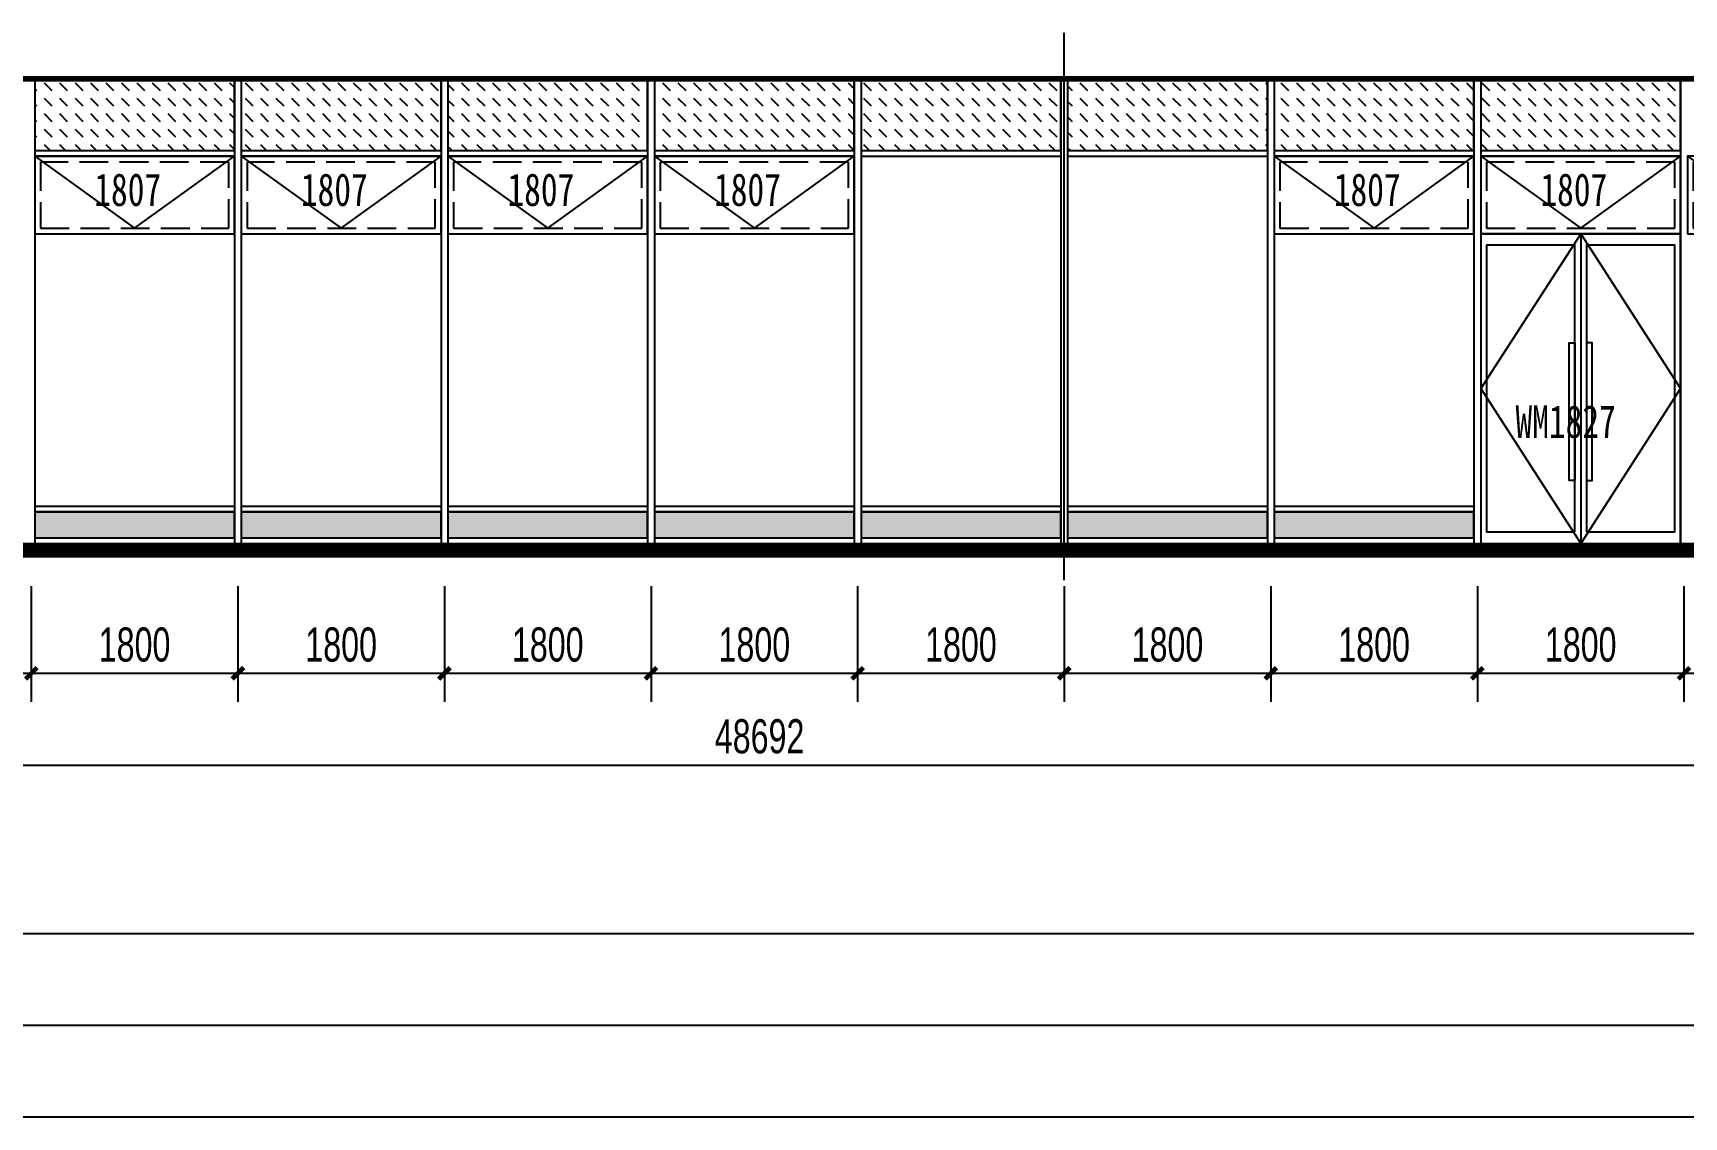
# Model space of a CAD drawing. Extents: x -483182 to 812890, y -390528 to -214858.
# Drawn here: x -372185 to -357800, y -316392 to -306942 of the extents above; entities that cross this region are included whole.
import ezdxf

# ---------------------------------------------------------------- set-up
doc = ezdxf.new("R2010")
doc.units = 0
doc.header["$LTSCALE"] = 1000
doc.header["$MEASUREMENT"] = 0
doc.linetypes.add('DASH', pattern=[0.35, 0.25, -0.1])
for name, color, linetype in [('01-标注_尺寸', 124, 'Continuous'), ('01-标注_轴线坐标', 132, 'Continuous'), ('05-填充_156', 156, 'Continuous'), ('05-填充_168', 168, 'Continuous'), ('05-填充_18', 18, 'Continuous'), ('A-0-图名图例', 2, 'Continuous'), ('A-C_窗', 140, 'Continuous'), ('A-C_门', 150, 'Continuous'), ('E-立面轮廓', 241, 'Continuous')]:
    doc.layers.add(name, color=color, linetype=linetype)
doc.layers.add('04-不打印_辅助线', color=165, linetype='Continuous', plot=False)
doc.styles.add('_TCH_AXIS', font='STXIHEI_0.TTF', dxfattribs={"width": 0.75})
doc.styles.add('_TCH_DIM_T3', font='ros.shx', dxfattribs={"width": 0.705882, "bigfont": 'jd.shx'})
doc.styles.get("Standard").update_dxf_attribs({"font": 'STXIHEI_0.TTF', "width": 0.75})
doc.dimstyles.new('_TCH_ARCH&&100', dxfattribs={"dimtxt": 297.5, "dimasz": 100, "dimexe": 250, "dimexo": 300, "dimgap": 100, "dimtad": 1, "dimdec": 0, "dimzin": 0, "dimdsep": 46, "dimtxsty": '_TCH_DIM_T3', "dimblk": 'ARCHTICK', "dimcen": 0.09, "dimclrt": 7, "dimazin": 2, "dimtfac": 1, "dimtdec": 0, "dimtix": 1, "dimtmove": 2, "dimatfit": 3, "dimfxl": 0, "dimtolj": 1, "dimtzin": 0, "dimarcsym": 0})

# ---------------------------------------------------------------- blocks, each defined once
blk = doc.blocks.new('wm1827')
for points in [[(-1735, 0), (5, 0), (5, 2700), (-1735, 2700)], [(-915, 100), (-915, 2600), (-1685, 2600), (-1685, 100)], [(-815, 100), (-45, 100), (-45, 2600), (-815, 2600)], [(-915, 550), (-965, 550), (-965, 1750), (-915, 1750)], [(-815, 550), (-765, 550), (-765, 1750), (-815, 1750)]]:
    blk.add_lwpolyline(points, close=True)
for points in [[(-865, 2700), (-1735, 1350), (-865, 0)], [(-865, 2700), (-865, 0)], [(-865, 2700), (5, 1350), (-865, 0)]]:
    blk.add_lwpolyline(points)
at = {"layer": '04-不打印_辅助线', "style": '_TCH_AXIS', "width": 0.75}
blk.add_text('WM1827', height=285.4, dxfattribs=at).set_placement((-1433, 920))
blk = doc.blocks.new('*U464')
at = {"layer": '05-填充_156'}
h = blk.add_hatch(dxfattribs=at)
h.set_pattern_fill('DASH', color=256, scale=100, angle=315)
h.set_pattern_definition([(315, (17475, 318054.43), (134.703842, -3e-14), [95.25, -95.25])])
h.paths.add_polyline_path([(0, 50), (1740, 50), (1740, 675), (0, 675)])
blk.add_lwpolyline([(0, 50), (1740, 50), (1740, 675), (0, 675)], close=True)
for points in [[(0, 50), (1740, 50)], [(0, 0), (1740, 0)]]:
    blk.add_lwpolyline(points)
blk = doc.blocks.new('kdytu')
at = {"layer": '05-填充_168'}
h = blk.add_hatch(color=256, dxfattribs=at)
h.dxf.hatch_style = 1
h.paths.add_polyline_path([(0, 50), (1740, 50), (1740, 275), (0, 275)])
for points in [[(0, 325), (1740, 325)], [(0, 275), (1740, 275)], [(0, 50), (1740, 50)], [(0, 0), (1740, 0)]]:
    blk.add_lwpolyline(points)
blk.add_lwpolyline([(0, 50), (1740, 50), (1740, 275), (0, 275)], close=True)
blk = doc.blocks.new('A$C2E0A5E3B')
blk.add_lwpolyline([(-5, 0), (1735, 0), (1735, 675), (-5, 675)], close=True)
for points in [[(-5, 675), (865, 50)], [(865, 50), (1735, 675)]]:
    blk.add_lwpolyline(points)
at = {"linetype": 'DASH'}
blk.add_lwpolyline([(45, 50), (1685, 50), (1685, 625), (45, 625)], close=True, dxfattribs=at)
at = {"layer": '04-不打印_辅助线', "width": 0.75}
blk.add_text('1807', height=285.4, dxfattribs=at).set_placement((514, 242))
blk = doc.blocks.new('*U627')
at = {"layer": 'A-C_窗'}
blk.add_blockref('A$C2E0A5E3B', (-865, -337.5), dxfattribs=at)
blk = doc.blocks.new('*U628')
at = {"layer": 'A-C_窗', "color": 0, "linetype": 'ByBlock', "lineweight": -2, "transparency": 16777216}
for p in [(0, 0), (1800, 0), (3600, 0)]:
    blk.add_blockref('*U627', p, dxfattribs=at)
blk = doc.blocks.new('*U629')
at = {"layer": 'A-C_窗'}
blk.add_blockref('A$C2E0A5E3B', (-865, -337.5), dxfattribs=at)
blk = doc.blocks.new('*U630')
at = {"layer": 'A-C_窗', "color": 0, "linetype": 'ByBlock', "lineweight": -2, "transparency": 16777216}
for p in [(0, 0), (1800, 0), (3600, 0)]:
    blk.add_blockref('*U629', p, dxfattribs=at)
blk = doc.blocks.new('_ArchTick')
at = {"color": 0, "linetype": 'ByBlock', "const_width": 0.4}
blk.add_lwpolyline([(-0.5, -0.5), (0.5, 0.5)], dxfattribs=at)
blk = doc.blocks.new('*D1678')
at = {"layer": '01-标注_轴线坐标', "color": 0, "lineweight": -2, "transparency": 16777216}
for p, q in [((-390200, -312465), (-390200, -313574)), ((-341508, -312465), (-341508, -313574)), ((-390200, -313324), (-341508, -313324))]:
    blk.add_line(p, q, dxfattribs=at)
at = {"layer": 'Defpoints', "color": 0, "transparency": 16777216}
for p in [(-390200, -312165), (-341508, -312165), (-341508, -313324)]:
    blk.add_point(p, dxfattribs=at)
at = {"layer": '01-标注_轴线坐标', "color": 0, "lineweight": -2, "transparency": 16777216, "xscale": 100, "yscale": 100, "zscale": 100, "rotation": 180}
blk.add_blockref('_ArchTick', (-390200, -313324), dxfattribs=at)
at = {"layer": '01-标注_轴线坐标', "color": 0, "lineweight": -2, "transparency": 16777216, "xscale": 100, "yscale": 100, "zscale": 100}
blk.add_blockref('_ArchTick', (-341508, -313324), dxfattribs=at)
at = {"layer": '01-标注_轴线坐标', "color": 7, "transparency": 16777216, "insert": (-365854, -313075), "char_height": 297.5, "attachment_point": 5, "style": '_TCH_DIM_T3'}
blk.add_mtext('\\A1;48692', dxfattribs=at)
blk = doc.blocks.new('*D1687')
at = {"layer": '01-标注_尺寸', "color": 0, "lineweight": -2, "transparency": 16777216}
for p, q in [((-357800, -311765), (-357800, -312774)), ((-356000, -311765), (-356000, -312774)), ((-357800, -312524), (-356000, -312524))]:
    blk.add_line(p, q, dxfattribs=at)
at = {"layer": 'Defpoints', "color": 0, "transparency": 16777216}
for p in [(-357800, -311465), (-356000, -311465), (-356000, -312524)]:
    blk.add_point(p, dxfattribs=at)
at = {"layer": '01-标注_尺寸', "color": 0, "lineweight": -2, "transparency": 16777216, "xscale": 100, "yscale": 100, "zscale": 100, "rotation": 180}
blk.add_blockref('_ArchTick', (-357800, -312524), dxfattribs=at)
at = {"layer": '01-标注_尺寸', "color": 0, "lineweight": -2, "transparency": 16777216, "xscale": 100, "yscale": 100, "zscale": 100}
blk.add_blockref('_ArchTick', (-356000, -312524), dxfattribs=at)
at = {"layer": '01-标注_尺寸', "color": 7, "transparency": 16777216, "insert": (-356900, -312275), "char_height": 297.5, "attachment_point": 5, "style": '_TCH_DIM_T3'}
blk.add_mtext('\\A1;1800', dxfattribs=at)
blk = doc.blocks.new('*D1688')
at = {"layer": '01-标注_尺寸', "color": 0, "lineweight": -2, "transparency": 16777216}
for p, q in [((-359600, -311765), (-359600, -312774)), ((-357800, -311765), (-357800, -312774)), ((-359600, -312524), (-357800, -312524))]:
    blk.add_line(p, q, dxfattribs=at)
at = {"layer": 'Defpoints', "color": 0, "transparency": 16777216}
for p in [(-359600, -311465), (-357800, -311465), (-357800, -312524)]:
    blk.add_point(p, dxfattribs=at)
at = {"layer": '01-标注_尺寸', "color": 0, "lineweight": -2, "transparency": 16777216, "xscale": 100, "yscale": 100, "zscale": 100, "rotation": 180}
blk.add_blockref('_ArchTick', (-359600, -312524), dxfattribs=at)
at = {"layer": '01-标注_尺寸', "color": 0, "lineweight": -2, "transparency": 16777216, "xscale": 100, "yscale": 100, "zscale": 100}
blk.add_blockref('_ArchTick', (-357800, -312524), dxfattribs=at)
at = {"layer": '01-标注_尺寸', "color": 7, "transparency": 16777216, "insert": (-358700, -312275), "char_height": 297.5, "attachment_point": 5, "style": '_TCH_DIM_T3'}
blk.add_mtext('\\A1;1800', dxfattribs=at)
blk = doc.blocks.new('*D1689')
at = {"layer": '01-标注_尺寸', "color": 0, "lineweight": -2, "transparency": 16777216}
for p, q in [((-361400, -311765), (-361400, -312774)), ((-359600, -311765), (-359600, -312774)), ((-361400, -312524), (-359600, -312524))]:
    blk.add_line(p, q, dxfattribs=at)
at = {"layer": 'Defpoints', "color": 0, "transparency": 16777216}
for p in [(-361400, -311465), (-359600, -311465), (-359600, -312524)]:
    blk.add_point(p, dxfattribs=at)
at = {"layer": '01-标注_尺寸', "color": 0, "lineweight": -2, "transparency": 16777216, "xscale": 100, "yscale": 100, "zscale": 100, "rotation": 180}
blk.add_blockref('_ArchTick', (-361400, -312524), dxfattribs=at)
at = {"layer": '01-标注_尺寸', "color": 0, "lineweight": -2, "transparency": 16777216, "xscale": 100, "yscale": 100, "zscale": 100}
blk.add_blockref('_ArchTick', (-359600, -312524), dxfattribs=at)
at = {"layer": '01-标注_尺寸', "color": 7, "transparency": 16777216, "insert": (-360500, -312275), "char_height": 297.5, "attachment_point": 5, "style": '_TCH_DIM_T3'}
blk.add_mtext('\\A1;1800', dxfattribs=at)
blk = doc.blocks.new('*D1690')
at = {"layer": '01-标注_尺寸', "color": 0, "lineweight": -2, "transparency": 16777216}
for p, q in [((-363200, -311765), (-363200, -312774)), ((-361400, -311765), (-361400, -312774)), ((-363200, -312524), (-361400, -312524))]:
    blk.add_line(p, q, dxfattribs=at)
at = {"layer": 'Defpoints', "color": 0, "transparency": 16777216}
for p in [(-363200, -311465), (-361400, -311465), (-361400, -312524)]:
    blk.add_point(p, dxfattribs=at)
at = {"layer": '01-标注_尺寸', "color": 0, "lineweight": -2, "transparency": 16777216, "xscale": 100, "yscale": 100, "zscale": 100, "rotation": 180}
blk.add_blockref('_ArchTick', (-363200, -312524), dxfattribs=at)
at = {"layer": '01-标注_尺寸', "color": 0, "lineweight": -2, "transparency": 16777216, "xscale": 100, "yscale": 100, "zscale": 100}
blk.add_blockref('_ArchTick', (-361400, -312524), dxfattribs=at)
at = {"layer": '01-标注_尺寸', "color": 7, "transparency": 16777216, "insert": (-362300, -312275), "char_height": 297.5, "attachment_point": 5, "style": '_TCH_DIM_T3'}
blk.add_mtext('\\A1;1800', dxfattribs=at)
blk = doc.blocks.new('*D1691')
at = {"layer": '01-标注_尺寸', "color": 0, "lineweight": -2, "transparency": 16777216}
for p, q in [((-365000, -311765), (-365000, -312774)), ((-363200, -311765), (-363200, -312774)), ((-365000, -312524), (-363200, -312524))]:
    blk.add_line(p, q, dxfattribs=at)
at = {"layer": 'Defpoints', "color": 0, "transparency": 16777216}
for p in [(-365000, -311465), (-363200, -311465), (-363200, -312524)]:
    blk.add_point(p, dxfattribs=at)
at = {"layer": '01-标注_尺寸', "color": 0, "lineweight": -2, "transparency": 16777216, "xscale": 100, "yscale": 100, "zscale": 100, "rotation": 180}
blk.add_blockref('_ArchTick', (-365000, -312524), dxfattribs=at)
at = {"layer": '01-标注_尺寸', "color": 0, "lineweight": -2, "transparency": 16777216, "xscale": 100, "yscale": 100, "zscale": 100}
blk.add_blockref('_ArchTick', (-363200, -312524), dxfattribs=at)
at = {"layer": '01-标注_尺寸', "color": 7, "transparency": 16777216, "insert": (-364100, -312275), "char_height": 297.5, "attachment_point": 5, "style": '_TCH_DIM_T3'}
blk.add_mtext('\\A1;1800', dxfattribs=at)
blk = doc.blocks.new('*D1692')
at = {"layer": '01-标注_尺寸', "color": 0, "lineweight": -2, "transparency": 16777216}
for p, q in [((-366800, -311765), (-366800, -312774)), ((-365000, -311765), (-365000, -312774)), ((-366800, -312524), (-365000, -312524))]:
    blk.add_line(p, q, dxfattribs=at)
at = {"layer": 'Defpoints', "color": 0, "transparency": 16777216}
for p in [(-366800, -311465), (-365000, -311465), (-365000, -312524)]:
    blk.add_point(p, dxfattribs=at)
at = {"layer": '01-标注_尺寸', "color": 0, "lineweight": -2, "transparency": 16777216, "xscale": 100, "yscale": 100, "zscale": 100, "rotation": 180}
blk.add_blockref('_ArchTick', (-366800, -312524), dxfattribs=at)
at = {"layer": '01-标注_尺寸', "color": 0, "lineweight": -2, "transparency": 16777216, "xscale": 100, "yscale": 100, "zscale": 100}
blk.add_blockref('_ArchTick', (-365000, -312524), dxfattribs=at)
at = {"layer": '01-标注_尺寸', "color": 7, "transparency": 16777216, "insert": (-365900, -312275), "char_height": 297.5, "attachment_point": 5, "style": '_TCH_DIM_T3'}
blk.add_mtext('\\A1;1800', dxfattribs=at)
blk = doc.blocks.new('*D1693')
at = {"layer": '01-标注_尺寸', "color": 0, "lineweight": -2, "transparency": 16777216}
for p, q in [((-368600, -311765), (-368600, -312774)), ((-366800, -311765), (-366800, -312774)), ((-368600, -312524), (-366800, -312524))]:
    blk.add_line(p, q, dxfattribs=at)
at = {"layer": 'Defpoints', "color": 0, "transparency": 16777216}
for p in [(-368600, -311465), (-366800, -311465), (-366800, -312524)]:
    blk.add_point(p, dxfattribs=at)
at = {"layer": '01-标注_尺寸', "color": 0, "lineweight": -2, "transparency": 16777216, "xscale": 100, "yscale": 100, "zscale": 100, "rotation": 180}
blk.add_blockref('_ArchTick', (-368600, -312524), dxfattribs=at)
at = {"layer": '01-标注_尺寸', "color": 0, "lineweight": -2, "transparency": 16777216, "xscale": 100, "yscale": 100, "zscale": 100}
blk.add_blockref('_ArchTick', (-366800, -312524), dxfattribs=at)
at = {"layer": '01-标注_尺寸', "color": 7, "transparency": 16777216, "insert": (-367700, -312275), "char_height": 297.5, "attachment_point": 5, "style": '_TCH_DIM_T3'}
blk.add_mtext('\\A1;1800', dxfattribs=at)
blk = doc.blocks.new('*D1694')
at = {"layer": '01-标注_尺寸', "color": 0, "lineweight": -2, "transparency": 16777216}
for p, q in [((-370400, -311765), (-370400, -312774)), ((-368600, -311765), (-368600, -312774)), ((-370400, -312524), (-368600, -312524))]:
    blk.add_line(p, q, dxfattribs=at)
at = {"layer": 'Defpoints', "color": 0, "transparency": 16777216}
for p in [(-370400, -311465), (-368600, -311465), (-368600, -312524)]:
    blk.add_point(p, dxfattribs=at)
at = {"layer": '01-标注_尺寸', "color": 0, "lineweight": -2, "transparency": 16777216, "xscale": 100, "yscale": 100, "zscale": 100, "rotation": 180}
blk.add_blockref('_ArchTick', (-370400, -312524), dxfattribs=at)
at = {"layer": '01-标注_尺寸', "color": 0, "lineweight": -2, "transparency": 16777216, "xscale": 100, "yscale": 100, "zscale": 100}
blk.add_blockref('_ArchTick', (-368600, -312524), dxfattribs=at)
at = {"layer": '01-标注_尺寸', "color": 7, "transparency": 16777216, "insert": (-369500, -312275), "char_height": 297.5, "attachment_point": 5, "style": '_TCH_DIM_T3'}
blk.add_mtext('\\A1;1800', dxfattribs=at)
blk = doc.blocks.new('*D1695')
at = {"layer": '01-标注_尺寸', "color": 0, "lineweight": -2, "transparency": 16777216}
for p, q in [((-372200, -311765), (-372200, -312774)), ((-370400, -311765), (-370400, -312774)), ((-372200, -312524), (-370400, -312524))]:
    blk.add_line(p, q, dxfattribs=at)
at = {"layer": 'Defpoints', "color": 0, "transparency": 16777216}
for p in [(-372200, -311465), (-370400, -311465), (-370400, -312524)]:
    blk.add_point(p, dxfattribs=at)
at = {"layer": '01-标注_尺寸', "color": 0, "lineweight": -2, "transparency": 16777216, "xscale": 100, "yscale": 100, "zscale": 100, "rotation": 180}
blk.add_blockref('_ArchTick', (-372200, -312524), dxfattribs=at)
at = {"layer": '01-标注_尺寸', "color": 0, "lineweight": -2, "transparency": 16777216, "xscale": 100, "yscale": 100, "zscale": 100}
blk.add_blockref('_ArchTick', (-370400, -312524), dxfattribs=at)
at = {"layer": '01-标注_尺寸', "color": 7, "transparency": 16777216, "insert": (-371300, -312275), "char_height": 297.5, "attachment_point": 5, "style": '_TCH_DIM_T3'}
blk.add_mtext('\\A1;1800', dxfattribs=at)
blk = doc.blocks.new('*D1696')
at = {"layer": '01-标注_尺寸', "color": 0, "lineweight": -2, "transparency": 16777216}
for p, q in [((-374000, -311765), (-374000, -312774)), ((-372200, -311765), (-372200, -312774)), ((-374000, -312524), (-372200, -312524))]:
    blk.add_line(p, q, dxfattribs=at)
at = {"layer": 'Defpoints', "color": 0, "transparency": 16777216}
for p in [(-374000, -311465), (-372200, -311465), (-372200, -312524)]:
    blk.add_point(p, dxfattribs=at)
at = {"layer": '01-标注_尺寸', "color": 0, "lineweight": -2, "transparency": 16777216, "xscale": 100, "yscale": 100, "zscale": 100, "rotation": 180}
blk.add_blockref('_ArchTick', (-374000, -312524), dxfattribs=at)
at = {"layer": '01-标注_尺寸', "color": 0, "lineweight": -2, "transparency": 16777216, "xscale": 100, "yscale": 100, "zscale": 100}
blk.add_blockref('_ArchTick', (-372200, -312524), dxfattribs=at)
at = {"layer": '01-标注_尺寸', "color": 7, "transparency": 16777216, "insert": (-373100, -312275), "char_height": 297.5, "attachment_point": 5, "style": '_TCH_DIM_T3'}
blk.add_mtext('\\A1;1800', dxfattribs=at)

msp = doc.modelspace()

# ---------------------------------------------------------------- linework, layer by layer
at = {"layer": '04-不打印_辅助线'}
msp.add_line((-363199.9, -311711.7), (-363199.9, -306941.9), dxfattribs=at)
for points in [[(-391099.9, -311391.9), (-341207.9, -311391.9)], [(-391099.9, -311491.9), (-341207.9, -311491.9)]]:
    msp.add_lwpolyline(points, dxfattribs=at)
at = {"layer": '05-填充_18', "const_width": 100}
msp.add_lwpolyline([(-378629.9, -311441.9), (-355969.9, -311441.9)], dxfattribs=at)
at = {"layer": 'A-0-图名图例'}
for p, q in [((-396580, -314791.9), (-322480, -314791.9)), ((-396580, -315591.9), (-322480, -315591.9)), ((-396580, -316391.9), (-322480, -316391.9))]:
    msp.add_line(p, q, dxfattribs=at)
at = {"layer": 'A-C_窗'}
for p, q in [((-372169.9, -307341.9), (-372169.9, -311391.9)), ((-370429.9, -307341.9), (-370429.9, -311391.9)), ((-370369.9, -307341.9), (-370369.9, -311391.9)), ((-368629.9, -307341.9), (-368629.9, -311391.9)), ((-368569.9, -307341.9), (-368569.9, -311391.9)), ((-366829.9, -307341.9), (-366829.9, -311391.9)), ((-366769.9, -307341.9), (-366769.9, -311391.9)), ((-365029.9, -307341.9), (-365029.9, -311391.9)), ((-364969.9, -307341.9), (-364969.9, -311391.9)), ((-363229.9, -307341.9), (-363229.9, -311391.9)), ((-363169.9, -307341.9), (-363169.9, -311391.9)), ((-361429.9, -307341.9), (-361429.9, -311391.9)), ((-361369.9, -307341.9), (-361369.9, -311391.9)), ((-359629.9, -307341.9), (-359629.9, -311391.9)), ((-359569.9, -307341.9), (-359569.9, -311391.9)), ((-357829.9, -307341.9), (-357829.9, -311391.9))]:
    msp.add_line(p, q, dxfattribs=at)
at = {"layer": 'E-立面轮廓', "const_width": 50}
for points in [[(-391099.9, -307341.9), (-341507.9, -307341.9), (-341507.9, -311491.9), (-391099.9, -311491.9)], [(-341207.9, -311491.9), (-391099.9, -311491.9)]]:
    msp.add_lwpolyline(points, dxfattribs=at)

# ---------------------------------------------------------------- block references
at = {"layer": 'A-C_窗'}
for name, p in [('*U464', (-372169.9, -308016.9)), ('*U464', (-370369.9, -308016.9)), ('*U464', (-368569.9, -308016.9)), ('*U464', (-366769.9, -308016.9)), ('*U464', (-364969.9, -308016.9)), ('*U464', (-363169.9, -308016.9)), ('*U464', (-361369.9, -308016.9)), ('*U464', (-359569.9, -308016.9)), ('A$C2E0A5E3B', (-372164.9, -308691.9)), ('*U630', (-369499.9, -308354.4)), ('*U628', (-360499.9, -308354.4)), ('kdytu', (-372169.9, -311391.9)), ('kdytu', (-370369.9, -311391.9)), ('kdytu', (-368569.9, -311391.9)), ('kdytu', (-366769.9, -311391.9)), ('kdytu', (-364969.9, -311391.9)), ('kdytu', (-363169.9, -311391.9)), ('kdytu', (-361369.9, -311391.9))]:
    msp.add_blockref(name, p, dxfattribs=at)
at = {"layer": 'A-C_门'}
msp.add_blockref('wm1827', (-357834.9, -311391.9), dxfattribs=at)

# ---------------------------------------------------------------- dimensions: what is measured, and where the dimension line sits
at = {"layer": '01-标注_尺寸'}
for p1, p2, picture, middle in [((-373999.9, -311465.1), (-372199.9, -311465.1), '*D1696', (-373099.9, -312275.3)), ((-372199.9, -311465.1), (-370399.9, -311465.1), '*D1695', (-371299.9, -312275.3)), ((-370399.9, -311465.1), (-368599.9, -311465.1), '*D1694', (-369499.9, -312275.3)), ((-368599.9, -311465.1), (-366799.9, -311465.1), '*D1693', (-367699.9, -312275.3)), ((-366799.9, -311465.1), (-364999.9, -311465.1), '*D1692', (-365899.9, -312275.3)), ((-364999.9, -311465.1), (-363199.9, -311465.1), '*D1691', (-364099.9, -312275.3)), ((-363199.9, -311465.1), (-361399.9, -311465.1), '*D1690', (-362299.9, -312275.3)), ((-361399.9, -311465.1), (-359599.9, -311465.1), '*D1689', (-360499.9, -312275.3)), ((-359599.9, -311465.1), (-357799.9, -311465.1), '*D1688', (-358699.9, -312275.3)), ((-357799.9, -311465.1), (-355999.9, -311465.1), '*D1687', (-356899.9, -312275.3))]:
    dim = msp.add_aligned_dim(p1=p1, p2=p2, distance=-1058.9, dimstyle='_TCH_ARCH&&100', dxfattribs=at)
    dim.commit()
    dim.dimension.update_dxf_attribs({"geometry": picture, "text_midpoint": middle})
at = {"layer": '01-标注_轴线坐标'}
dim = msp.add_aligned_dim(p1=(-390199.9, -312164.7), p2=(-341507.9, -312164.7), distance=-1159.3, dimstyle='_TCH_ARCH&&100', dxfattribs=at)
dim.commit()
dim.dimension.update_dxf_attribs({"geometry": '*D1678', "text_midpoint": (-365853.9, -313075.3)})

doc.saveas('drawing.dxf')
